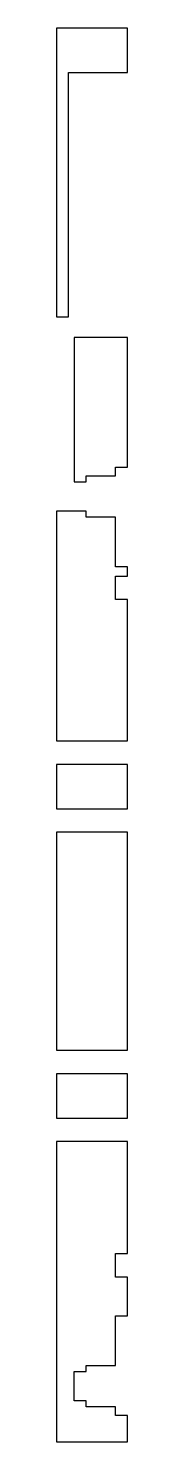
# Model space of a CAD drawing. Header units: metres. Extents: x 0 to 12, y -85 to 155.
import ezdxf

# ---------------------------------------------------------------- set-up
doc = ezdxf.new("R2010")
doc.units = ezdxf.units.M

msp = doc.modelspace()

# ---------------------------------------------------------------- linework, layer by layer
for p, q in [((12, 154.982), (0, 154.982)), ((0, 154.982), (0, 106)), ((12, 147.486), (12, 154.982)), ((2, 106), (2, 147.486)), ((2, 147.486), (12, 147.486)), ((0, 106), (2, 106)), ((12, 102.514), (3, 102.514)), ((3, 102.514), (3, 78)), ((12, 80.5), (12, 102.514)), ((10, 79), (10, 80.5)), ((10, 80.5), (12, 80.5)), ((3, 78), (5, 78)), ((5, 78), (5, 79)), ((5, 79), (10, 79)), ((5, 73), (0, 73)), ((0, 73), (0, 34)), ((5, 72), (5, 73)), ((10, 72), (5, 72)), ((10, 63.55), (10, 72)), ((12, 63.55), (10, 63.55)), ((12, 62), (12, 63.55)), ((10, 58), (10, 62)), ((10, 62), (12, 62)), ((12, 58), (10, 58)), ((12, 34), (12, 58)), ((0, 34), (12, 34)), ((12, 30), (0, 30)), ((0, 30), (0, 22.5)), ((12, 22.5), (12, 30)), ((0, 22.5), (12, 22.5)), ((12, 18.5), (0, 18.5)), ((0, 18.5), (0, -18.5)), ((12, -18.5), (12, 18.5)), ((0, -18.5), (12, -18.5)), ((12, -22.5), (0, -22.5)), ((0, -22.5), (0, -30)), ((12, -30), (12, -22.5)), ((0, -30), (12, -30)), ((12, -34), (0, -34)), ((0, -34), (0, -84.948)), ((12, -53), (12, -34)), ((10, -57), (10, -53)), ((10, -53), (12, -53)), ((12, -57), (10, -57)), ((12, -63.55), (12, -57)), ((10, -72), (10, -63.55)), ((10, -63.55), (12, -63.55)), ((3, -78), (3, -73)), ((3, -73), (5, -73)), ((5, -73), (5, -72)), ((5, -72), (10, -72)), ((5, -78), (3, -78)), ((5, -79), (5, -78)), ((10, -79), (5, -79)), ((10, -80.5), (10, -79)), ((12, -80.5), (10, -80.5)), ((12, -84.948), (12, -80.5)), ((0, -84.948), (12, -84.948))]:
    msp.add_line(p, q)

doc.saveas('drawing.dxf')
